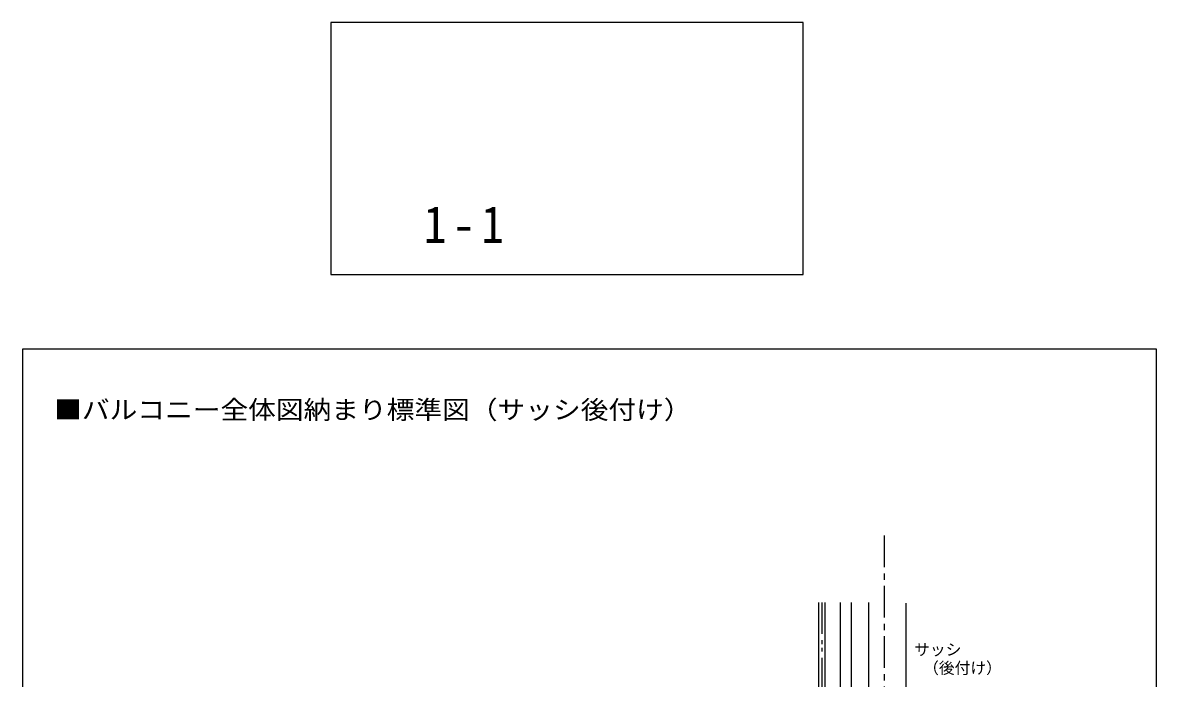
# Model space of a CAD drawing. Units: millimetres, scale not verified, with parts at other scales. Extents: x -1806 to 1794, y -2671 to 3506.
# Drawn here: x -1806 to 1794, y 1422 to 3506 of the extents above; entities that cross this region are included whole.
import ezdxf
from ezdxf.enums import TextEntityAlignment as Align

# ---------------------------------------------------------------- set-up
doc = ezdxf.new("R2010")
doc.units = ezdxf.units.MM
doc.header["$LTSCALE"] = 20
doc.linetypes.add('CHAIN1', pattern=[8, 5, -1, 1, -1])
doc.linetypes.add('DOUBLE_CHAIN1', pattern=[8.8, 5, -1, 0.6, -0.6, 0.6, -1])
doc.layers.add('0-0_境界寸法', color=4, linetype='Continuous')
doc.layers.add('F-0', color=2, linetype='Continuous')
doc.styles.add('ＭＳ ゴシック', font='')
doc.styles.get('ＭＳ ゴシック').set_extended_font_data('MS Gothic')

msp = doc.modelspace()

# ---------------------------------------------------------------- linework, layer by layer
at = {"layer": '0-0_境界寸法', "linetype": 'CHAIN1'}
msp.add_line((929.85, 1875.67), (929.85, -70.54), dxfattribs=at)
at = {"layer": '0-0_境界寸法'}
for p, q in [((721.35, 1663.24), (721.35, 485.38)), ((741.14, 1663.24), (741.14, 527.55)), ((880.35, 1663.24), (880.35, 561.38)), ((999.85, 561.38), (999.85, 1661.01))]:
    msp.add_line(p, q, dxfattribs=at)
at = {"layer": '0-0_境界寸法', "color": 7, "linetype": 'DOUBLE_CHAIN1'}
msp.add_line((731.24, 1663.24), (731.24, 570.05), dxfattribs=at)
at = {"layer": '0-0_境界寸法', "color": 7}
for p, q in [((790.85, 607.38), (790.84, 1663.24)), ((825.84, 607.38), (825.84, 1663.24))]:
    msp.add_line(p, q, dxfattribs=at)
at = {"layer": '0-0_境界寸法', "color": 5}
msp.add_lwpolyline([(-827.3, 2705.77), (672.7, 2705.77), (672.7, 3505.77), (-827.3, 3505.77)], close=True, dxfattribs=at)
at = {"layer": 'F-0'}
msp.add_lwpolyline([(-1806.11, -2671.2), (-1806.11, 2468.8), (1793.89, 2468.8), (1793.89, -2671.2)], close=True, dxfattribs=at)

# ---------------------------------------------------------------- texts
at = {"layer": '0-0_境界寸法', "color": 7, "style": 'ＭＳ ゴシック', "width": 1.1}
msp.add_text('■バルコニー全体図納まり標準図（サッシ後付け）', height=58.65, dxfattribs=at).set_placement((-1706.11, 2228.79), align=Align.BOTTOM_LEFT)
at = {"layer": '0-0_境界寸法', "color": 7, "style": 'ＭＳ ゴシック'}
for s, p in [('サッシ', (1024.95, 1484.15)), ('（後付け）', (1053.24, 1425.72))]:
    msp.add_text(s, height=36.66, dxfattribs=at).set_placement(p, align=Align.BOTTOM_LEFT)
at = {"layer": '0-0_境界寸法', "color": 2, "insert": (-532.3, 2805.77), "char_height": 117.3, "attachment_point": 7, "style": 'ＭＳ ゴシック'}
msp.add_mtext('\\T1.27;\\W0.9;1-1', dxfattribs=at)

doc.saveas('drawing.dxf')
